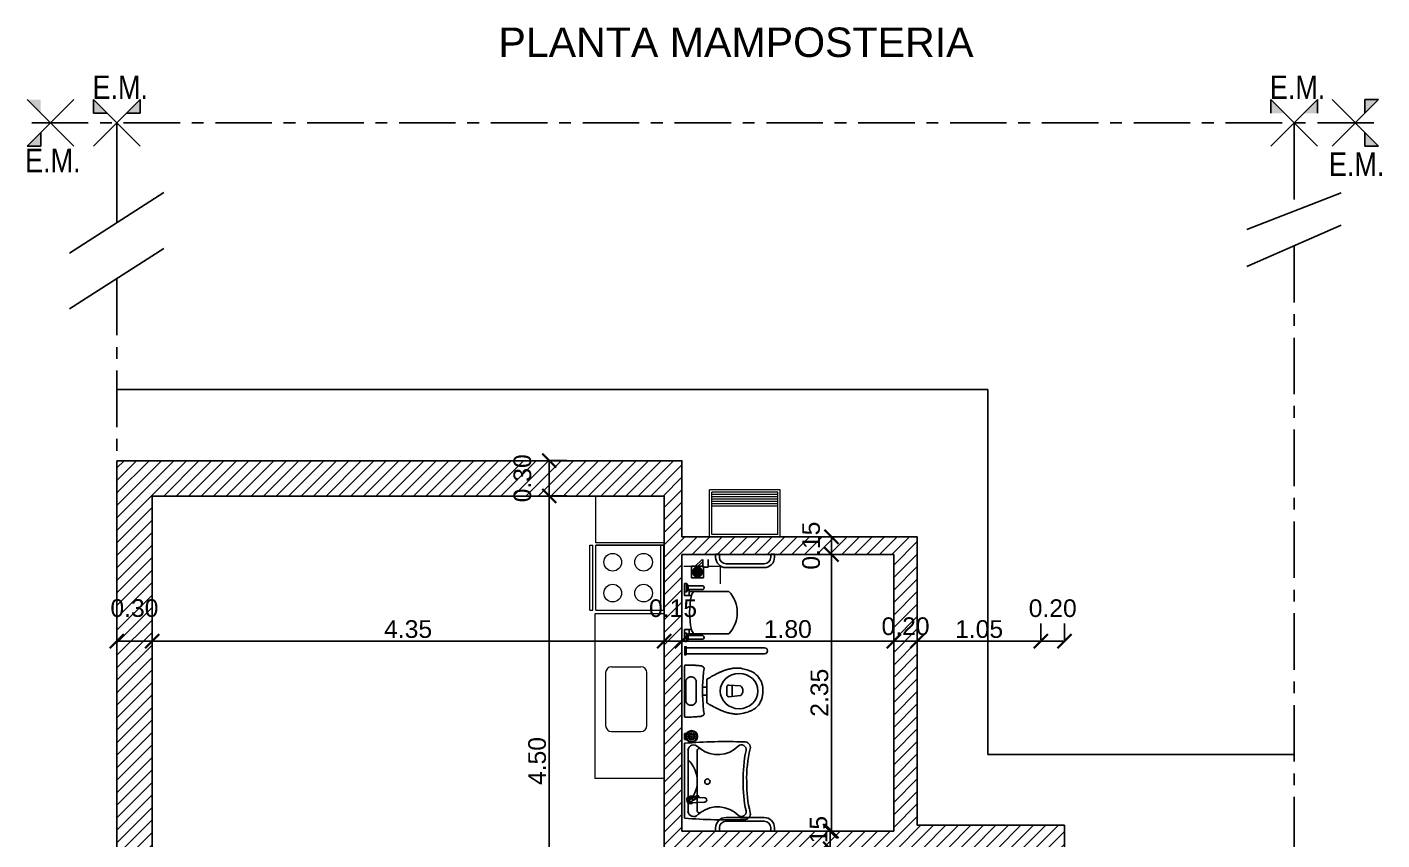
# Model space of a CAD drawing. Header units: millimetres. Extents: x 167 to 343, y -139 to 78.
# Drawn here: x 286.14 to 297.65, y -48.24 to -41.34 of the extents above; entities that cross this region are included whole.
import ezdxf

# ---------------------------------------------------------------- set-up
doc = ezdxf.new("R2010")
doc.units = ezdxf.units.MM
doc.header["$LTSCALE"] = 0.1
doc.header["$MEASUREMENT"] = 0
doc.header["$PDMODE"] = 3
doc.header["$PDSIZE"] = 0.1
doc.linetypes.add('ACAD_ISO04W100', pattern=[30, 24, -3, 0, -3])
doc.layers.get('DEFPOINTS').update_dxf_attribs({"color": 1})
for name, color, linetype in [('11.Ejes', 6, 'ACAD_ISO04W100'), ('9.Mobiliario', 252, 'Continuous'), ('CONT_PLATEA', 4, 'Continuous'), ('Cotas', 1, 'Continuous'), ('ELMER', 2, 'Continuous'), ('MURO', 4, 'Continuous'), ('TEXTO', 2, 'Continuous')]:
    doc.layers.add(name, color=color, linetype=linetype)
for name, color, linetype, lineweight in [('17.Sombras', 8, 'Continuous', 5), ('ARTEFACTO', 3, 'Continuous', 15), ('MURO BAJO', 4, 'Continuous', 13)]:
    doc.layers.add(name, color=color, linetype=linetype, lineweight=lineweight)
doc.styles.add('Arial20', font='arial.ttf', dxfattribs={"height": 0.2})
doc.styles.get("Standard").update_dxf_attribs({"font": 'arial.ttf'})
doc.dimstyles.new('COTA-1-100', dxfattribs={"dimtxt": 0.2, "dimasz": 0.12, "dimexe": 0.012, "dimexo": 0.15, "dimgap": 0.025, "dimtad": 1, "dimzin": 0, "dimdsep": 46, "dimtxsty": 'Arial20', "dimblk1": 'ARCHTICK', "dimblk2": 'ARCHTICK', "dimsah": 1, "dimcen": 0.09, "dimclrd": 256, "dimclre": 256, "dimclrt": 256, "dimazin": 0, "dimtfac": 1, "dimtofl": 0, "dimtmove": 2, "dimatfit": 3, "dimldrblk": 'ARCHTICK', "dimfxl": 1, "dimtolj": 1, "dimtzin": 0, "dimarcsym": 0})

# ---------------------------------------------------------------- blocks, each defined once
blk = doc.blocks.new('_ARCHTICK')
at = {"color": 0, "linetype": 'ByBlock', "const_width": 0.15}
blk.add_lwpolyline([(-0.5, -0.5), (0.5, 0.5)], dxfattribs=at)
blk = doc.blocks.new('*D170')
at = {"layer": 'Cotas', "lineweight": -2, "transparency": 16777216}
for p, q in [((286.904, -46.403), (286.904, -46.541)), ((287.205, -46.403), (287.205, -46.541)), ((286.904, -46.553), (287.205, -46.553))]:
    blk.add_line(p, q, dxfattribs=at)
at = {"layer": 'DEFPOINTS', "color": 0, "transparency": 16777216}
for p in [(286.904, -46.553), (287.205, -46.553), (287.205, -46.553)]:
    blk.add_point(p, dxfattribs=at)
at = {"layer": 'Cotas', "lineweight": -2, "transparency": 16777216, "xscale": 0.12, "yscale": 0.12, "zscale": 0.12, "rotation": 180}
blk.add_blockref('_ARCHTICK', (286.904, -46.553), dxfattribs=at)
at = {"layer": 'Cotas', "lineweight": -2, "transparency": 16777216, "xscale": 0.12, "yscale": 0.12, "zscale": 0.12}
blk.add_blockref('_ARCHTICK', (287.205, -46.553), dxfattribs=at)
at = {"layer": 'Cotas', "color": 2, "transparency": 16777216, "insert": (287.054, -46.273), "char_height": 0.15, "attachment_point": 5}
blk.add_mtext('\\A1;0.30', dxfattribs=at)
blk = doc.blocks.new('*D171')
at = {"layer": 'Cotas', "lineweight": -2, "transparency": 16777216}
for p, q in [((287.205, -46.403), (287.205, -46.541)), ((291.554, -46.403), (291.554, -46.541)), ((287.205, -46.553), (291.554, -46.553))]:
    blk.add_line(p, q, dxfattribs=at)
at = {"layer": 'DEFPOINTS', "color": 0, "transparency": 16777216}
for p in [(287.205, -46.553), (291.554, -46.553), (291.554, -46.553)]:
    blk.add_point(p, dxfattribs=at)
at = {"layer": 'Cotas', "lineweight": -2, "transparency": 16777216, "xscale": 0.12, "yscale": 0.12, "zscale": 0.12, "rotation": 180}
blk.add_blockref('_ARCHTICK', (287.205, -46.553), dxfattribs=at)
at = {"layer": 'Cotas', "lineweight": -2, "transparency": 16777216, "xscale": 0.12, "yscale": 0.12, "zscale": 0.12}
blk.add_blockref('_ARCHTICK', (291.554, -46.553), dxfattribs=at)
at = {"layer": 'Cotas', "color": 2, "transparency": 16777216, "insert": (289.379, -46.451), "char_height": 0.15, "attachment_point": 5}
blk.add_mtext('\\A1;4.35', dxfattribs=at)
blk = doc.blocks.new('*D172')
at = {"layer": 'Cotas', "lineweight": -2, "transparency": 16777216}
for p, q in [((291.554, -46.403), (291.554, -46.541)), ((291.704, -46.403), (291.704, -46.541)), ((291.554, -46.553), (291.704, -46.553))]:
    blk.add_line(p, q, dxfattribs=at)
at = {"layer": 'DEFPOINTS', "color": 0, "transparency": 16777216}
for p in [(291.554, -46.553), (291.704, -46.553), (291.704, -46.553)]:
    blk.add_point(p, dxfattribs=at)
at = {"layer": 'Cotas', "lineweight": -2, "transparency": 16777216, "xscale": 0.12, "yscale": 0.12, "zscale": 0.12, "rotation": 180}
blk.add_blockref('_ARCHTICK', (291.554, -46.553), dxfattribs=at)
at = {"layer": 'Cotas', "lineweight": -2, "transparency": 16777216, "xscale": 0.12, "yscale": 0.12, "zscale": 0.12}
blk.add_blockref('_ARCHTICK', (291.704, -46.553), dxfattribs=at)
at = {"layer": 'Cotas', "color": 2, "transparency": 16777216, "insert": (291.629, -46.274), "char_height": 0.15, "attachment_point": 5}
blk.add_mtext('\\A1;0.15', dxfattribs=at)
blk = doc.blocks.new('*D173')
at = {"layer": 'Cotas', "lineweight": -2, "transparency": 16777216}
for p, q in [((291.704, -46.553), (293.504, -46.553)), ((291.704, -46.703), (291.704, -46.565)), ((293.504, -46.703), (293.504, -46.565))]:
    blk.add_line(p, q, dxfattribs=at)
at = {"layer": 'DEFPOINTS', "color": 0, "transparency": 16777216}
for p in [(291.704, -46.553), (293.504, -46.553), (293.504, -46.553)]:
    blk.add_point(p, dxfattribs=at)
at = {"layer": 'Cotas', "lineweight": -2, "transparency": 16777216, "xscale": 0.12, "yscale": 0.12, "zscale": 0.12, "rotation": 180}
blk.add_blockref('_ARCHTICK', (291.704, -46.553), dxfattribs=at)
at = {"layer": 'Cotas', "lineweight": -2, "transparency": 16777216, "xscale": 0.12, "yscale": 0.12, "zscale": 0.12}
blk.add_blockref('_ARCHTICK', (293.504, -46.553), dxfattribs=at)
at = {"layer": 'Cotas', "color": 2, "transparency": 16777216, "insert": (292.604, -46.451), "char_height": 0.15, "attachment_point": 5}
blk.add_mtext('\\A1;1.80', dxfattribs=at)
blk = doc.blocks.new('*D174')
at = {"layer": 'Cotas', "lineweight": -2, "transparency": 16777216}
for p, q in [((293.504, -46.403), (293.504, -46.541)), ((293.704, -46.403), (293.704, -46.541)), ((293.504, -46.553), (293.704, -46.553))]:
    blk.add_line(p, q, dxfattribs=at)
at = {"layer": 'DEFPOINTS', "color": 0, "transparency": 16777216}
for p in [(293.504, -46.553), (293.704, -46.553), (293.704, -46.553)]:
    blk.add_point(p, dxfattribs=at)
at = {"layer": 'Cotas', "lineweight": -2, "transparency": 16777216, "xscale": 0.12, "yscale": 0.12, "zscale": 0.12, "rotation": 180}
blk.add_blockref('_ARCHTICK', (293.504, -46.553), dxfattribs=at)
at = {"layer": 'Cotas', "lineweight": -2, "transparency": 16777216, "xscale": 0.12, "yscale": 0.12, "zscale": 0.12}
blk.add_blockref('_ARCHTICK', (293.704, -46.553), dxfattribs=at)
at = {"layer": 'Cotas', "color": 2, "transparency": 16777216, "insert": (293.604, -46.427), "char_height": 0.15, "attachment_point": 5}
blk.add_mtext('\\A1;0.20', dxfattribs=at)
blk = doc.blocks.new('*D175')
at = {"layer": 'Cotas', "lineweight": -2, "transparency": 16777216}
for p, q in [((290.577, -45.02), (290.577, -45.32)), ((290.727, -45.02), (290.589, -45.02)), ((290.727, -45.32), (290.589, -45.32))]:
    blk.add_line(p, q, dxfattribs=at)
at = {"layer": 'DEFPOINTS', "color": 0, "transparency": 16777216}
for p in [(290.577, -45.02), (290.577, -45.32), (290.577, -45.32)]:
    blk.add_point(p, dxfattribs=at)
at = {"layer": 'Cotas', "lineweight": -2, "transparency": 16777216, "xscale": 0.12, "yscale": 0.12, "zscale": 0.12}
for p, rotation in [((290.577, -45.02), 90), ((290.577, -45.32), 270)]:
    blk.add_blockref('_ARCHTICK', p, dxfattribs=dict(at, rotation=rotation))
at = {"layer": 'Cotas', "color": 2, "transparency": 16777216, "insert": (290.35, -45.17), "char_height": 0.15, "attachment_point": 5, "rotation": 90}
blk.add_mtext('\\A1;0.30', dxfattribs=at)
blk = doc.blocks.new('*D176')
at = {"layer": 'Cotas', "lineweight": -2, "transparency": 16777216}
for p, q in [((290.577, -45.32), (290.577, -49.821)), ((290.727, -45.32), (290.589, -45.32)), ((290.727, -49.821), (290.589, -49.821))]:
    blk.add_line(p, q, dxfattribs=at)
at = {"layer": 'DEFPOINTS', "color": 0, "transparency": 16777216}
for p in [(290.577, -45.32), (290.577, -49.821), (290.577, -49.821)]:
    blk.add_point(p, dxfattribs=at)
at = {"layer": 'Cotas', "lineweight": -2, "transparency": 16777216, "xscale": 0.12, "yscale": 0.12, "zscale": 0.12}
for p, rotation in [((290.577, -45.32), 90), ((290.577, -49.821), 270)]:
    blk.add_blockref('_ARCHTICK', p, dxfattribs=dict(at, rotation=rotation))
at = {"layer": 'Cotas', "color": 2, "transparency": 16777216, "insert": (290.475, -47.571), "char_height": 0.15, "attachment_point": 5, "rotation": 90}
blk.add_mtext('\\A1;4.50', dxfattribs=at)
blk = doc.blocks.new('*D187')
at = {"layer": 'Cotas', "lineweight": -2, "transparency": 16777216}
for p, q in [((292.975, -45.667), (292.975, -45.817)), ((293.125, -45.667), (292.987, -45.667)), ((293.125, -45.817), (292.987, -45.817))]:
    blk.add_line(p, q, dxfattribs=at)
at = {"layer": 'DEFPOINTS', "color": 0, "transparency": 16777216}
for p in [(292.975, -45.667), (292.975, -45.817), (292.975, -45.817)]:
    blk.add_point(p, dxfattribs=at)
at = {"layer": 'Cotas', "lineweight": -2, "transparency": 16777216, "xscale": 0.12, "yscale": 0.12, "zscale": 0.12}
for p, rotation in [((292.975, -45.667), 90), ((292.975, -45.817), 270)]:
    blk.add_blockref('_ARCHTICK', p, dxfattribs=dict(at, rotation=rotation))
at = {"layer": 'Cotas', "color": 2, "transparency": 16777216, "insert": (292.802, -45.742), "char_height": 0.15, "attachment_point": 5, "rotation": 90}
blk.add_mtext('\\A1;0.15', dxfattribs=at)
blk = doc.blocks.new('*D188')
at = {"layer": 'Cotas', "lineweight": -2, "transparency": 16777216}
for p, q in [((292.975, -45.817), (292.975, -48.166)), ((293.125, -45.817), (292.987, -45.817)), ((293.125, -48.166), (292.987, -48.166))]:
    blk.add_line(p, q, dxfattribs=at)
at = {"layer": 'DEFPOINTS', "color": 0, "transparency": 16777216}
for p in [(292.975, -45.817), (292.975, -48.166), (292.975, -48.166)]:
    blk.add_point(p, dxfattribs=at)
at = {"layer": 'Cotas', "lineweight": -2, "transparency": 16777216, "xscale": 0.12, "yscale": 0.12, "zscale": 0.12}
for p, rotation in [((292.975, -45.817), 90), ((292.975, -48.166), 270)]:
    blk.add_blockref('_ARCHTICK', p, dxfattribs=dict(at, rotation=rotation))
at = {"layer": 'Cotas', "color": 2, "transparency": 16777216, "insert": (292.873, -46.991), "char_height": 0.15, "attachment_point": 5, "rotation": 90}
blk.add_mtext('\\A1;2.35', dxfattribs=at)
blk = doc.blocks.new('*D189')
at = {"layer": 'Cotas', "lineweight": -2, "transparency": 16777216}
for p, q in [((292.963, -48.166), (292.963, -48.316)), ((293.113, -48.166), (292.975, -48.166)), ((293.113, -48.316), (292.975, -48.316))]:
    blk.add_line(p, q, dxfattribs=at)
at = {"layer": 'DEFPOINTS', "color": 0, "transparency": 16777216}
for p in [(292.963, -48.166), (292.963, -48.316), (292.963, -48.316)]:
    blk.add_point(p, dxfattribs=at)
at = {"layer": 'Cotas', "lineweight": -2, "transparency": 16777216, "xscale": 0.12, "yscale": 0.12, "zscale": 0.12}
for p, rotation in [((292.963, -48.166), 90), ((292.963, -48.316), 270)]:
    blk.add_blockref('_ARCHTICK', p, dxfattribs=dict(at, rotation=rotation))
at = {"layer": 'Cotas', "color": 2, "transparency": 16777216, "insert": (292.865, -48.241), "char_height": 0.15, "attachment_point": 5, "rotation": 90}
blk.add_mtext('\\A1;0.15', dxfattribs=at)
blk = doc.blocks.new('*D193')
at = {"layer": 'Cotas', "lineweight": -2, "transparency": 16777216}
for p, q in [((293.704, -46.403), (293.704, -46.541)), ((294.754, -46.403), (294.754, -46.541)), ((293.704, -46.553), (294.754, -46.553))]:
    blk.add_line(p, q, dxfattribs=at)
at = {"layer": 'DEFPOINTS', "color": 0, "transparency": 16777216}
for p in [(293.704, -46.553), (294.754, -46.553), (294.754, -46.553)]:
    blk.add_point(p, dxfattribs=at)
at = {"layer": 'Cotas', "lineweight": -2, "transparency": 16777216, "xscale": 0.12, "yscale": 0.12, "zscale": 0.12, "rotation": 180}
blk.add_blockref('_ARCHTICK', (293.704, -46.553), dxfattribs=at)
at = {"layer": 'Cotas', "lineweight": -2, "transparency": 16777216, "xscale": 0.12, "yscale": 0.12, "zscale": 0.12}
blk.add_blockref('_ARCHTICK', (294.754, -46.553), dxfattribs=at)
at = {"layer": 'Cotas', "color": 2, "transparency": 16777216, "insert": (294.229, -46.451), "char_height": 0.15, "attachment_point": 5}
blk.add_mtext('\\A1;1.05', dxfattribs=at)
blk = doc.blocks.new('*D194')
at = {"layer": 'Cotas', "lineweight": -2, "transparency": 16777216}
for p, q in [((294.754, -46.403), (294.754, -46.541)), ((294.954, -46.403), (294.954, -46.541)), ((294.754, -46.553), (294.954, -46.553))]:
    blk.add_line(p, q, dxfattribs=at)
at = {"layer": 'DEFPOINTS', "color": 0, "transparency": 16777216}
for p in [(294.754, -46.553), (294.954, -46.553), (294.954, -46.553)]:
    blk.add_point(p, dxfattribs=at)
at = {"layer": 'Cotas', "lineweight": -2, "transparency": 16777216, "xscale": 0.12, "yscale": 0.12, "zscale": 0.12, "rotation": 180}
blk.add_blockref('_ARCHTICK', (294.754, -46.553), dxfattribs=at)
at = {"layer": 'Cotas', "lineweight": -2, "transparency": 16777216, "xscale": 0.12, "yscale": 0.12, "zscale": 0.12}
blk.add_blockref('_ARCHTICK', (294.954, -46.553), dxfattribs=at)
at = {"layer": 'Cotas', "color": 2, "transparency": 16777216, "insert": (294.854, -46.274), "char_height": 0.15, "attachment_point": 5}
blk.add_mtext('\\A1;0.20', dxfattribs=at)
blk = doc.blocks.new('inodisca')
for p, q in [((3114.639, 1702.477), (3114.639, 1702.572)), ((3114.89, 1702.56), (3114.856, 1702.56))]:
    blk.add_line(p, q)
blk.add_lwpolyline([(3114.666, 1702.475), (3114.569, 1702.482, -0.519802), (3114.569, 1702.565), (3114.666, 1702.574, -0.440684), (3114.685, 1702.557), (3114.685, 1702.492, -0.435165)], format="xyb", close=True)
for points in [[(3114.805, 1702.655, 0), (3114.81, 1702.652, 0), (3114.816, 1702.649, 0), (3114.821, 1702.646, 0), (3114.827, 1702.642, 0), (3114.833, 1702.639, 0), (3114.839, 1702.636, 0), (3114.844, 1702.632, 0), (3114.847, 1702.631, 0), (3114.849, 1702.63, 0), (3114.849, 1702.629, 0), (3114.849, 1702.629, 0), (3114.849, 1702.629, 0), (3114.85, 1702.629, 0), (3114.85, 1702.629, 0), (3114.85, 1702.629, 0), (3114.85, 1702.629, 0), (3114.85, 1702.629, 0), (3114.85, 1702.629, 0), (3114.85, 1702.628, 0), (3114.851, 1702.628, 0), (3114.851, 1702.628, 0), (3114.852, 1702.627, 0), (3114.852, 1702.626, 0), (3114.853, 1702.626, 0), (3114.853, 1702.625, 0), (3114.854, 1702.624, 0), (3114.854, 1702.623, 0), (3114.854, 1702.623, 0), (3114.854, 1702.622, 0), (3114.854, 1702.621, 0), (3114.854, 1702.62, 0), (3114.854, 1702.618, 0), (3114.854, 1702.616, 0), (3114.854, 1702.605, 0), (3114.854, 1702.593, 0), (3114.854, 1702.569, 0), (3114.854, 1702.546, 0), (3114.854, 1702.526, 0), (3114.854, 1702.523, 0), (3114.854, 1702.499, 0), (3114.854, 1702.476, 0), (3114.854, 1702.458, 0), (3114.854, 1702.453, 0), (3114.854, 1702.433, 0), (3114.854, 1702.432, 0), (3114.854, 1702.431, 0), (3114.854, 1702.431, 0), (3114.854, 1702.43, 0), (3114.854, 1702.429, 0), (3114.854, 1702.429, 0), (3114.853, 1702.428, 0), (3114.853, 1702.427, 0), (3114.853, 1702.427, 0), (3114.852, 1702.426, 0), (3114.852, 1702.425, 0), (3114.851, 1702.425, 0), (3114.851, 1702.424, 0), (3114.85, 1702.424, 0), (3114.85, 1702.424, 0), (3114.85, 1702.424, 0), (3114.85, 1702.424, 0), (3114.85, 1702.424, 0), (3114.85, 1702.424, 0), (3114.85, 1702.424, 0), (3114.85, 1702.424, 0), (3114.85, 1702.424, 0), (3114.85, 1702.424, 0), (3114.849, 1702.424, 0), (3114.849, 1702.423, 0), (3114.844, 1702.42, 0), (3114.838, 1702.416, 0), (3114.832, 1702.413, 0), (3114.826, 1702.41, 0), (3114.82, 1702.406, 0), (3114.817, 1702.404, 0), (3114.811, 1702.401, 0), (3114.805, 1702.398, 0), (3114.804, 1702.397, 0), (3114.8, 1702.395, 0), (3114.796, 1702.393, 0), (3114.792, 1702.391, 0), (3114.788, 1702.389, 0), (3114.785, 1702.387, 0), (3114.781, 1702.385, 0), (3114.777, 1702.383, 0), (3114.773, 1702.381, 0), (3114.769, 1702.379, 0), (3114.765, 1702.377, 0), (3114.761, 1702.375, 0), (3114.757, 1702.373, 0), (3114.753, 1702.371, 0), (3114.749, 1702.369, 0), (3114.744, 1702.367, 0), (3114.74, 1702.365, 0), (3114.736, 1702.364, 0), (3114.732, 1702.362, 0), (3114.728, 1702.36, 0), (3114.724, 1702.358, 0), (3114.72, 1702.357, 0), (3114.716, 1702.355, 0), (3114.712, 1702.354, 0), (3114.708, 1702.352, 0), (3114.704, 1702.35, 0), (3114.699, 1702.349, 0), (3114.695, 1702.348, 0), (3114.691, 1702.346, 0), (3114.687, 1702.345, 0), (3114.683, 1702.344, 0), (3114.679, 1702.342, 0), (3114.674, 1702.341, 0), (3114.67, 1702.34, 0), (3114.666, 1702.339, 0), (3114.662, 1702.338, 0), (3114.657, 1702.337, 0), (3114.653, 1702.336, 0), (3114.649, 1702.336, 0), (3114.645, 1702.335, 0), (3114.64, 1702.334, 0), (3114.636, 1702.334, 0), (3114.632, 1702.333, 0), (3114.627, 1702.333, 0), (3114.623, 1702.332, 0), (3114.619, 1702.332, 0), (3114.614, 1702.332, 0), (3114.61, 1702.331, 0), (3114.606, 1702.331, 0), (3114.594, 1702.331, 0), (3114.594, 1702.331, 0), (3114.591, 1702.331, 0), (3114.577, 1702.332, 0), (3114.564, 1702.333, 0), (3114.552, 1702.336, 0), (3114.538, 1702.339, 0), (3114.525, 1702.342, 0), (3114.511, 1702.346, 0), (3114.496, 1702.352, 0), (3114.496, 1702.352, 0), (3114.491, 1702.354, 0), (3114.48, 1702.358, 0), (3114.469, 1702.364, 0), (3114.468, 1702.364, 0), (3114.459, 1702.369, 0), (3114.446, 1702.378, 0), (3114.435, 1702.387, 0), (3114.424, 1702.398, 0), (3114.415, 1702.409, 0), (3114.406, 1702.422, 0), (3114.398, 1702.435, 0), (3114.391, 1702.449, 0), (3114.386, 1702.463, 0), (3114.382, 1702.478, 0), (3114.379, 1702.494, 0), (3114.378, 1702.501, 0), (3114.378, 1702.505, 0), (3114.378, 1702.509, 0), (3114.377, 1702.513, 0), (3114.377, 1702.516, 0), (3114.377, 1702.52, 0), (3114.377, 1702.524, 0), (3114.377, 1702.528, 0), (3114.377, 1702.532, 0), (3114.378, 1702.535, 0), (3114.378, 1702.539, 0), (3114.378, 1702.543, 0), (3114.379, 1702.547, 0), (3114.379, 1702.55, 0), (3114.38, 1702.554, 0), (3114.38, 1702.558, 0), (3114.381, 1702.562, 0), (3114.381, 1702.565, 0), (3114.382, 1702.569, 0), (3114.383, 1702.573, 0), (3114.384, 1702.577, 0), (3114.384, 1702.58, 0), (3114.385, 1702.584, 0), (3114.386, 1702.588, 0), (3114.387, 1702.591, 0), (3114.388, 1702.595, 0), (3114.394, 1702.61, 0), (3114.4, 1702.623, 0), (3114.408, 1702.635, 0), (3114.416, 1702.646, 0), (3114.425, 1702.655, 0), (3114.433, 1702.664, 0), (3114.442, 1702.671, 0), (3114.45, 1702.677, 0), (3114.455, 1702.681, 0), (3114.46, 1702.684, 0), (3114.465, 1702.687, 0), (3114.469, 1702.689, 0), (3114.471, 1702.69, 0), (3114.474, 1702.692, 0), (3114.479, 1702.694, 0), (3114.484, 1702.696, 0), (3114.49, 1702.698, 0), (3114.496, 1702.701, 0), (3114.497, 1702.701, 0), (3114.499, 1702.702, 0), (3114.502, 1702.703, 0), (3114.504, 1702.703, 0), (3114.506, 1702.704, 0), (3114.522, 1702.709, 0), (3114.539, 1702.714, 0), (3114.557, 1702.717, 0), (3114.574, 1702.72, 0), (3114.591, 1702.721, 0), (3114.594, 1702.721, 0), (3114.595, 1702.721, 0), (3114.597, 1702.721, 0), (3114.599, 1702.721, 0), (3114.604, 1702.721, 0), (3114.608, 1702.721, 0), (3114.613, 1702.721, 0), (3114.617, 1702.721, 0), (3114.621, 1702.72, 0), (3114.626, 1702.72, 0), (3114.63, 1702.719, 0), (3114.634, 1702.719, 0), (3114.639, 1702.718, 0), (3114.643, 1702.718, 0), (3114.648, 1702.717, 0), (3114.652, 1702.716, 0), (3114.656, 1702.715, 0), (3114.66, 1702.714, 0), (3114.665, 1702.713, 0), (3114.669, 1702.712, 0), (3114.673, 1702.711, 0), (3114.678, 1702.71, 0), (3114.682, 1702.709, 0), (3114.686, 1702.707, 0), (3114.69, 1702.706, 0), (3114.695, 1702.705, 0), (3114.699, 1702.703, 0), (3114.703, 1702.702, 0), (3114.707, 1702.7, 0), (3114.712, 1702.699, 0), (3114.716, 1702.697, 0), (3114.72, 1702.695, 0), (3114.724, 1702.694, 0), (3114.728, 1702.692, 0), (3114.732, 1702.69, 0), (3114.737, 1702.689, 0), (3114.741, 1702.687, 0), (3114.745, 1702.685, 0), (3114.749, 1702.683, 0), (3114.753, 1702.681, 0), (3114.757, 1702.679, 0), (3114.761, 1702.677, 0), (3114.765, 1702.675, 0), (3114.769, 1702.673, 0), (3114.773, 1702.671, 0), (3114.777, 1702.669, 0), (3114.781, 1702.667, 0), (3114.785, 1702.665, 0), (3114.789, 1702.663, 0), (3114.793, 1702.661, 0), (3114.797, 1702.659, 0), (3114.801, 1702.657, 0), (3114.805, 1702.655, 0)], [(3114.923, 1702.743, 0), (3114.931, 1702.743, 0), (3114.938, 1702.744, 0), (3114.946, 1702.745, 0), (3114.953, 1702.745, 0), (3114.961, 1702.746, 0), (3114.971, 1702.746, 0), (3114.983, 1702.747, 0), (3114.997, 1702.747, 0), (3115.013, 1702.748, 0), (3115.031, 1702.748, 0), (3115.035, 1702.748, 0), (3115.036, 1702.748, 0), (3115.038, 1702.748, 0), (3115.039, 1702.747, 0), (3115.04, 1702.747, 0), (3115.04, 1702.746, 0), (3115.04, 1702.746, 0), (3115.041, 1702.746, 0), (3115.041, 1702.746, 0), (3115.041, 1702.745, 0), (3115.042, 1702.744, 0), (3115.042, 1702.743, 0), (3115.042, 1702.743, 0), (3115.043, 1702.742, 0), (3115.043, 1702.74, 0), (3115.043, 1702.739, 0), (3115.043, 1702.738, 0), (3115.043, 1702.737, 0), (3115.043, 1702.735, 0), (3115.043, 1702.731, 0), (3115.043, 1702.726, 0), (3115.043, 1702.692, 0), (3115.043, 1702.691, 0), (3115.043, 1702.691, 0), (3115.043, 1702.69, 0), (3115.043, 1702.665, 0), (3115.043, 1702.526, 0), (3115.043, 1702.514, 0), (3115.043, 1702.502, 0), (3115.043, 1702.489, 0), (3115.043, 1702.362, 0), (3115.043, 1702.362, 0), (3115.043, 1702.361, 0), (3115.043, 1702.361, 0), (3115.043, 1702.326, 0), (3115.043, 1702.32, 0), (3115.043, 1702.318, 0), (3115.043, 1702.316, 0), (3115.043, 1702.314, 0), (3115.042, 1702.312, 0), (3115.042, 1702.311, 0), (3115.042, 1702.31, 0), (3115.042, 1702.309, 0), (3115.042, 1702.308, 0), (3115.041, 1702.308, 0), (3115.041, 1702.307, 0), (3115.041, 1702.307, 0), (3115.041, 1702.307, 0), (3115.04, 1702.306, 0), (3115.039, 1702.306, 0), (3115.038, 1702.305, 0), (3115.037, 1702.305, 0), (3115.036, 1702.305, 0), (3115.035, 1702.305, 0), (3115.029, 1702.305, 0), (3115.012, 1702.305, 0), (3114.996, 1702.305, 0), (3114.983, 1702.306, 0), (3114.971, 1702.306, 0), (3114.961, 1702.307, 0), (3114.954, 1702.307, 0), (3114.948, 1702.308, 0), (3114.94, 1702.308, 0), (3114.932, 1702.309, 0), (3114.923, 1702.31, 0), (3114.914, 1702.311, 0), (3114.906, 1702.312, 0), (3114.9, 1702.313, 0), (3114.893, 1702.315, 0), (3114.888, 1702.319, 0), (3114.883, 1702.323, 0), (3114.881, 1702.324, 0), (3114.88, 1702.326, 0), (3114.879, 1702.328, 0), (3114.878, 1702.329, 0), (3114.878, 1702.331, 0), (3114.878, 1702.333, 0), (3114.878, 1702.334, 0), (3114.878, 1702.335, 0), (3114.878, 1702.336, 0), (3114.878, 1702.336, 0), (3114.878, 1702.336, 0), (3114.878, 1702.337, 0), (3114.878, 1702.338, 0), (3114.878, 1702.338, 0), (3114.88, 1702.35, 0), (3114.882, 1702.366, 0), (3114.883, 1702.381, 0), (3114.885, 1702.395, 0), (3114.886, 1702.407, 0), (3114.886, 1702.419, 0), (3114.888, 1702.438, 0), (3114.889, 1702.458, 0), (3114.89, 1702.473, 0), (3114.89, 1702.483, 0), (3114.89, 1702.491, 0), (3114.891, 1702.501, 0), (3114.891, 1702.513, 0), (3114.891, 1702.524, 0), (3114.891, 1702.534, 0), (3114.891, 1702.55, 0), (3114.89, 1702.564, 0), (3114.89, 1702.577, 0), (3114.889, 1702.582, 0), (3114.889, 1702.594, 0), (3114.888, 1702.609, 0), (3114.886, 1702.632, 0), (3114.885, 1702.652, 0), (3114.884, 1702.663, 0), (3114.883, 1702.676, 0), (3114.881, 1702.69, 0), (3114.88, 1702.704, 0), (3114.878, 1702.716, 0), (3114.878, 1702.719, 0), (3114.878, 1702.721, 0), (3114.878, 1702.723, 0), (3114.879, 1702.725, 0), (3114.88, 1702.727, 0), (3114.881, 1702.728, 0), (3114.883, 1702.73, 0), (3114.888, 1702.734, 0), (3114.893, 1702.737, 0), (3114.9, 1702.74, 0), (3114.906, 1702.741, 0), (3114.914, 1702.742, 0), (3114.923, 1702.743, 0), (3114.923, 1702.743, 0)], [(3114.944, 1702.583, 0), (3114.944, 1702.578, 0), (3114.944, 1702.572, 0), (3114.945, 1702.566, 0), (3114.945, 1702.56, 0), (3114.945, 1702.555, 0), (3114.945, 1702.549, 0), (3114.945, 1702.543, 0), (3114.945, 1702.537, 0), (3114.945, 1702.532, 0), (3114.945, 1702.526, 0), (3114.945, 1702.52, 0), (3114.945, 1702.514, 0), (3114.945, 1702.508, 0), (3114.945, 1702.503, 0), (3114.945, 1702.497, 0), (3114.945, 1702.491, 0), (3114.945, 1702.485, 0), (3114.944, 1702.48, 0), (3114.944, 1702.474, 0), (3114.944, 1702.468, 0), (3114.944, 1702.462, 0), (3114.944, 1702.457, 0), (3114.944, 1702.451, 0), (3114.944, 1702.445, 0), (3114.945, 1702.444, 0), (3114.945, 1702.443, 0), (3114.945, 1702.442, 0), (3114.945, 1702.441, 0), (3114.945, 1702.44, 0), (3114.945, 1702.438, 0), (3114.946, 1702.437, 0), (3114.946, 1702.435, 0), (3114.947, 1702.434, 0), (3114.947, 1702.433, 0), (3114.948, 1702.431, 0), (3114.948, 1702.43, 0), (3114.949, 1702.429, 0), (3114.95, 1702.427, 0), (3114.95, 1702.426, 0), (3114.951, 1702.425, 0), (3114.952, 1702.424, 0), (3114.953, 1702.423, 0), (3114.954, 1702.422, 0), (3114.955, 1702.42, 0), (3114.956, 1702.419, 0), (3114.957, 1702.418, 0), (3114.958, 1702.417, 0), (3114.959, 1702.416, 0), (3114.96, 1702.415, 0), (3114.961, 1702.414, 0), (3114.962, 1702.414, 0), (3114.963, 1702.413, 0), (3114.964, 1702.412, 0), (3114.966, 1702.411, 0), (3114.967, 1702.411, 0), (3114.968, 1702.41, 0), (3114.969, 1702.409, 0), (3114.971, 1702.409, 0), (3114.972, 1702.408, 0), (3114.973, 1702.408, 0), (3114.975, 1702.407, 0), (3114.976, 1702.407, 0), (3114.978, 1702.406, 0), (3114.979, 1702.406, 0), (3114.98, 1702.406, 0), (3114.982, 1702.406, 0), (3114.983, 1702.405, 0), (3114.985, 1702.405, 0), (3114.986, 1702.405, 0), (3114.988, 1702.405, 0), (3114.989, 1702.405, 0), (3114.99, 1702.405, 0), (3114.992, 1702.405, 0), (3114.993, 1702.405, 0), (3114.995, 1702.406, 0), (3114.996, 1702.406, 0), (3114.998, 1702.406, 0), (3114.999, 1702.407, 0), (3115, 1702.407, 0), (3115.002, 1702.407, 0), (3115.003, 1702.408, 0), (3115.005, 1702.408, 0), (3115.007, 1702.409, 0), (3115.008, 1702.41, 0), (3115.01, 1702.411, 0), (3115.012, 1702.412, 0), (3115.013, 1702.413, 0), (3115.015, 1702.414, 0), (3115.016, 1702.415, 0), (3115.018, 1702.416, 0), (3115.019, 1702.417, 0), (3115.02, 1702.418, 0), (3115.021, 1702.419, 0), (3115.021, 1702.419, 0), (3115.022, 1702.42, 0), (3115.023, 1702.421, 0), (3115.024, 1702.423, 0), (3115.025, 1702.424, 0), (3115.026, 1702.425, 0), (3115.026, 1702.426, 0), (3115.027, 1702.427, 0), (3115.028, 1702.429, 0), (3115.029, 1702.43, 0), (3115.029, 1702.431, 0), (3115.029, 1702.432, 0), (3115.03, 1702.433, 0), (3115.03, 1702.434, 0), (3115.031, 1702.435, 0), (3115.031, 1702.436, 0), (3115.031, 1702.437, 0), (3115.031, 1702.438, 0), (3115.031, 1702.439, 0), (3115.031, 1702.44, 0), (3115.032, 1702.441, 0), (3115.032, 1702.442, 0), (3115.032, 1702.443, 0), (3115.032, 1702.445, 0), (3115.032, 1702.446, 0), (3115.032, 1702.452, 0), (3115.032, 1702.457, 0), (3115.032, 1702.463, 0), (3115.032, 1702.469, 0), (3115.032, 1702.475, 0), (3115.032, 1702.48, 0), (3115.032, 1702.486, 0), (3115.032, 1702.492, 0), (3115.032, 1702.498, 0), (3115.032, 1702.503, 0), (3115.032, 1702.509, 0), (3115.032, 1702.515, 0), (3115.032, 1702.521, 0), (3115.032, 1702.524, 0), (3115.032, 1702.526, 0), (3115.032, 1702.532, 0), (3115.032, 1702.538, 0), (3115.032, 1702.541, 0), (3115.032, 1702.544, 0), (3115.032, 1702.55, 0), (3115.032, 1702.555, 0), (3115.032, 1702.561, 0), (3115.032, 1702.567, 0), (3115.032, 1702.573, 0), (3115.032, 1702.578, 0), (3115.032, 1702.584, 0), (3115.032, 1702.59, 0), (3115.032, 1702.596, 0), (3115.032, 1702.601, 0), (3115.032, 1702.607, 0), (3115.032, 1702.608, 0), (3115.032, 1702.61, 0), (3115.032, 1702.611, 0), (3115.031, 1702.613, 0), (3115.031, 1702.614, 0), (3115.031, 1702.615, 0), (3115.031, 1702.616, 0), (3115.031, 1702.617, 0), (3115.031, 1702.617, 0), (3115.03, 1702.618, 0), (3115.03, 1702.62, 0), (3115.029, 1702.621, 0), (3115.029, 1702.622, 0), (3115.028, 1702.624, 0), (3115.028, 1702.625, 0), (3115.027, 1702.626, 0), (3115.026, 1702.627, 0), (3115.026, 1702.628, 0), (3115.025, 1702.629, 0), (3115.024, 1702.63, 0), (3115.024, 1702.63, 0), (3115.023, 1702.631, 0), (3115.022, 1702.632, 0), (3115.021, 1702.633, 0), (3115.02, 1702.634, 0), (3115.019, 1702.635, 0), (3115.018, 1702.636, 0), (3115.017, 1702.637, 0), (3115.016, 1702.638, 0), (3115.015, 1702.639, 0), (3115.014, 1702.639, 0), (3115.012, 1702.64, 0), (3115.011, 1702.641, 0), (3115.009, 1702.642, 0), (3115.007, 1702.643, 0), (3115.006, 1702.644, 0), (3115.004, 1702.644, 0), (3115.002, 1702.645, 0), (3115, 1702.646, 0), (3114.998, 1702.646, 0), (3114.997, 1702.647, 0), (3114.995, 1702.647, 0), (3114.994, 1702.647, 0), (3114.992, 1702.647, 0), (3114.991, 1702.647, 0), (3114.99, 1702.647, 0), (3114.989, 1702.647, 0), (3114.988, 1702.648, 0), (3114.987, 1702.648, 0), (3114.986, 1702.647, 0), (3114.985, 1702.647, 0), (3114.979, 1702.647, 0), (3114.978, 1702.646, 0), (3114.977, 1702.646, 0), (3114.976, 1702.646, 0), (3114.975, 1702.645, 0), (3114.974, 1702.645, 0), (3114.973, 1702.645, 0), (3114.972, 1702.644, 0), (3114.971, 1702.644, 0), (3114.97, 1702.643, 0), (3114.969, 1702.643, 0), (3114.967, 1702.642, 0), (3114.966, 1702.641, 0), (3114.965, 1702.641, 0), (3114.964, 1702.64, 0), (3114.962, 1702.639, 0), (3114.961, 1702.638, 0), (3114.96, 1702.637, 0), (3114.959, 1702.636, 0), (3114.958, 1702.636, 0), (3114.957, 1702.634, 0), (3114.956, 1702.633, 0), (3114.955, 1702.632, 0), (3114.954, 1702.631, 0), (3114.953, 1702.63, 0), (3114.952, 1702.629, 0), (3114.951, 1702.628, 0), (3114.951, 1702.627, 0), (3114.95, 1702.625, 0), (3114.949, 1702.624, 0), (3114.949, 1702.623, 0), (3114.948, 1702.622, 0), (3114.947, 1702.62, 0), (3114.947, 1702.619, 0), (3114.946, 1702.618, 0), (3114.946, 1702.617, 0), (3114.946, 1702.616, 0), (3114.946, 1702.615, 0), (3114.945, 1702.614, 0), (3114.945, 1702.614, 0), (3114.945, 1702.613, 0), (3114.945, 1702.612, 0), (3114.945, 1702.611, 0), (3114.945, 1702.609, 0), (3114.945, 1702.608, 0), (3114.944, 1702.606, 0), (3114.944, 1702.601, 0), (3114.944, 1702.595, 0), (3114.944, 1702.589, 0), (3114.944, 1702.583, 0)], [(3114.89, 1702.493, 0), (3114.87, 1702.493, 0), (3114.856, 1702.493, 0)]]:
    blk.add_polyline3d(points)
blk.add_ellipse((3114.58, 1702.526), major_axis=(0.16, 0), ratio=0.9375)
blk = doc.blocks.new('FIJO 50 VS')
for p, q in [((-0.484, 0), (-0.484, 0.027)), ((-0.484, 0), (-0.452, 0)), ((-0.452, 0), (-0.452, 0.027)), ((-0.396, 0.115), (-0.072, 0.115)), ((-0.396, 0.083), (-0.072, 0.083)), ((-0.016, 0), (-0.016, 0.027)), ((-0.016, 0), (0.016, 0)), ((0.016, 0), (0.016, 0.027))]:
    blk.add_line(p, q)
for centre, radius, start, end in [((-0.396, 0.027), 0.0881, 90, 180), ((-0.396, 0.027), 0.0561, 90, 180), ((-0.072, 0.027), 0.0881, 0, 90), ((-0.072, 0.027), 0.0561, 0, 90)]:
    blk.add_arc(centre, radius, start, end)
blk = doc.blocks.new('sentate')
for p, q in [((3115.18, 1700.891), (3115.193, 1700.911)), ((3115.18, 1700.86), (3115.193, 1700.84)), ((3115.18, 1700.468), (3115.193, 1700.487)), ((3115.18, 1700.437), (3115.193, 1700.417))]:
    blk.add_line(p, q)
for points in [[(3115.153, 1700.809, 0.211922), (3115.129, 1700.844), (3114.835, 1700.844, 0.398659), (3114.835, 1700.484), (3115.129, 1700.484, 0.175757), (3115.153, 1700.519)], [(3115.153, 1700.809, -0.102023), (3115.153, 1700.519)]]:
    blk.add_lwpolyline(points, format="xyb")
for points in [[(3115.18, 1700.891), (3115.18, 1700.86), (3115.056, 1700.86, -0.723314), (3115.056, 1700.891)], [(3115.18, 1700.437), (3115.18, 1700.468), (3115.056, 1700.468, 0.723314), (3115.056, 1700.437)]]:
    blk.add_lwpolyline(points, format="xyb", close=True)
for points in [[(3115.153, 1700.808), (3115.172, 1700.808), (3115.172, 1700.844), (3115.129, 1700.844)], [(3115.211, 1700.86), (3115.211, 1700.86), (3115.211, 1700.808), (3115.172, 1700.808), (3115.172, 1700.86), (3115.18, 1700.86)], [(3115.153, 1700.52), (3115.172, 1700.52), (3115.172, 1700.484), (3115.129, 1700.484)], [(3115.211, 1700.468), (3115.211, 1700.468), (3115.211, 1700.52), (3115.172, 1700.52), (3115.172, 1700.468), (3115.18, 1700.468)]]:
    blk.add_lwpolyline(points)
for points in [[(3115.211, 1700.911), (3115.211, 1700.84), (3115.193, 1700.84), (3115.193, 1700.911)], [(3115.211, 1700.417), (3115.211, 1700.487), (3115.193, 1700.487), (3115.193, 1700.417)]]:
    blk.add_lwpolyline(points, close=True)
blk = doc.blocks.new('barral')
for p, q in [((3248.9, 1472.071), (3248.234, 1472.071)), ((3248.35, 1472.071), (3248.35, 1472.071)), ((3248.9, 1472.021), (3248.234, 1472.021))]:
    blk.add_line(p, q)
blk.add_lwpolyline([(3248.234, 1472.081), (3248.221, 1472.081), (3248.221, 1472.012), (3248.234, 1472.012)], close=True)
blk.add_arc((3248.9, 1472.046), 0.025, 270, 90)
blk = doc.blocks.new('jabon1')
blk.add_lwpolyline([(2965.466, 1657.647), (2965.516, 1657.647), (2965.516, 1657.637), (2965.466, 1657.637)], close=True)
for centre, radius in [((2965.491, 1657.587), 0.05), ((2965.491, 1657.586), 0.045), ((2965.491, 1657.586), 0.03), ((2965.473, 1657.587), 0.003), ((2965.479, 1657.599), 0.003), ((2965.479, 1657.574), 0.003), ((2965.491, 1657.604), 0.003), ((2965.491, 1657.586), 0.003), ((2965.491, 1657.569), 0.003), ((2965.503, 1657.599), 0.003), ((2965.503, 1657.574), 0.003), ((2965.508, 1657.586), 0.003)]:
    blk.add_circle(centre, radius)
blk = doc.blocks.new('lavatoriomonoc')
for p, q in [((3121.712, 1703.45), (3121.402, 1703.45)), ((3121.46, 1703.421), (3121.712, 1703.421)), ((3121.712, 1703.45), (3122.039, 1703.45)), ((3121.981, 1703.421), (3121.713, 1703.421)), ((3121.433, 1703.336), (3121.45, 1703.314)), ((3121.712, 1703.342), (3121.464, 1703.342)), ((3121.713, 1703.342), (3121.978, 1703.342)), ((3122.009, 1703.336), (3121.991, 1703.314))]:
    blk.add_line(p, q)
blk.add_circle((3121.713, 1703.256), 0.0225)
for centre, radius, start, end in [((3125.603, 1703.102), 4.215, 175.2679, 182.1561), ((3121.465, 1703.373), 0.0487, 96.0802, 227.8275), ((3121.712, 1703.568), 0.226, 220.4823, 270), ((3121.713, 1703.604), 0.262, 269.8388, 315.7386), ((3121.976, 1703.373), 0.0487, 312.1725, 83.9198), ((3117.825, 1703.102), 4.228, 357.8549, 4.7212), ((3121.255, 1703.168), 0.244, 314.7737, 36.7977), ((3121.464, 1703.325), 0.0169, 90, 218.1239), ((3122.186, 1703.168), 0.244, 143.2023, 225.2263), ((3121.978, 1703.325), 0.0169, 321.8761, 90), ((3121.438, 1702.939), 0.0474, 174.7017, 283.4938), ((3121.457, 1702.968), 0.0405, 137.5834, 281.2196), ((3121.687, 1701.945), 0.977, 88.5424, 104.1034), ((3121.688, 1701.931), 1.022, 88.5901, 102.6135), ((3121.739, 1701.79), 1.163, 78.179, 91.3233), ((3121.727, 1701.85), 1.102, 90.735, 90.7406), ((3121.739, 1701.819), 1.104, 76.734, 91.3737), ((3121.726, 1701.864), 1.059, 90.7233, 90.7292), ((3121.985, 1702.968), 0.0405, 258.7804, 42.4166), ((3122.003, 1702.939), 0.0474, 256.5062, 5.2983)]:
    blk.add_arc(centre, radius, start, end)
blk = doc.blocks.new('monoc')
blk.add_lwpolyline([(3111.512, 1703.495), (3111.513, 1703.511, 1.095964), (3111.465, 1703.511), (3111.47, 1703.396, 1), (3111.507, 1703.396), (3111.51, 1703.449)], format="xyb")
for points in [[(3111.479, 1703.503), (3111.51, 1703.449)], [(3111.491, 1703.491), (3111.514, 1703.452)], [(3111.505, 1703.515), (3111.526, 1703.456)], [(3111.506, 1703.497), (3111.522, 1703.455)], [(3111.51, 1703.458), (3111.511, 1703.483)]]:
    blk.add_lwpolyline(points)
for centre, radius, start, end in [((3111.489, 1703.515), 0.0328, 317.421, 225.7208), ((3111.489, 1703.515), 0.0154, 3.1342, 227.3185), ((3111.499, 1703.493), 0.00795, 28.6546, 191.7591), ((3111.517, 1703.454), 0.00923, 215.35, 8.9372), ((3111.517, 1703.454), 0.00424, 217.7816, 2.6321)]:
    blk.add_arc(centre, radius, start, end)

msp = doc.modelspace()

# ---------------------------------------------------------------- hatches: boundary and pattern name
at = {"layer": '11.Ejes'}
h = msp.add_hatch(color=256, dxfattribs=at)
h.dxf.hatch_style = 1
h.paths.add_polyline_path([(286.2588, -41.9539), (286.1424, -41.9539), (286.2588, -42.0703)])
h.paths.add_polyline_path([(286.2588, -42.3499), (286.2588, -42.2335), (286.1424, -42.3499)])
h = msp.add_hatch(color=256, dxfattribs=at)
h.dxf.hatch_style = 1
h.paths.add_polyline_path([(286.8224, -42.0703), (286.706, -41.9539), (286.706, -42.0703)])
h.paths.add_polyline_path([(287.102, -41.9539), (286.9857, -42.0703), (287.102, -42.0703)])
h = msp.add_hatch(color=256, dxfattribs=at)
h.dxf.hatch_style = 1
h.paths.add_polyline_path([(296.8224, -42.0703), (296.706, -41.9539), (296.706, -42.0703)])
h.paths.add_polyline_path([(297.102, -41.9539), (296.9857, -42.0703), (297.102, -42.0703)])
h = msp.add_hatch(color=256, dxfattribs=at)
h.dxf.hatch_style = 1
h.paths.add_polyline_path([(297.5061, -42.0703), (297.6224, -41.9539), (297.5061, -41.9539)])
h.paths.add_polyline_path([(297.6224, -42.3499), (297.5061, -42.2335), (297.5061, -42.3499)])
at = {"layer": '9.Mobiliario'}
h = msp.add_hatch(dxfattribs=at)
h.set_pattern_fill('LINE', color=256, scale=0.003, angle=90)
h.set_pattern_definition([(90, (1924.573442, -2933.598461), (-0.009525, 3e-18), [])])
edge = h.paths.add_edge_path()
edge.add_arc((291.8371, -45.9653), 0.041, 0, 360)
at = {"layer": 'ELMER', "linetype": 'Continuous', "true_color": 0xf8991e}
h = msp.add_hatch(dxfattribs=at)
h.set_pattern_fill('ANSI31', color=30, scale=0.6)
h.paths.add_polyline_path([(287.204, -45.3204), (287.904, -45.3204), (287.904, -45.0214), (286.9052, -45.0204), (286.9045, -45.0204), (287.904, -45.0204), (287.904, -45.0204), (286.9045, -45.0204), (286.9043, -51.0704), (287.0549, -51.0704), (287.0549, -50.1204), (287.204, -50.1204)])
h.paths.add_polyline_path([(287.104, -51.0704), (286.9043, -51.0704), (286.9043, -51.9204), (287.104, -51.9204)])
h.paths.add_polyline_path([(289.8041, -49.8206), (287.2081, -49.8206), (287.2084, -50.1204), (289.8041, -50.1204)])
h.paths.add_polyline_path([(291.704, -45.0204), (291.6962, -45.0204), (290.9536, -45.0213), (290.9536, -45.3204), (291.554, -45.3204), (291.554, -48.3156), (293.504, -48.3156), (293.504, -48.1656), (291.704, -48.1656), (291.704, -45.8172), (293.504, -45.8172), (293.504, -45.6673), (291.704, -45.6672)])
h.paths.add_polyline_path([(293.704, -45.6672), (293.504, -45.6672), (293.504, -48.3156), (294.754, -48.3156), (294.754, -49.8204), (293.754, -49.8204), (294.904, -49.8204), (294.904, -49.1656), (296.754, -49.1656), (296.754, -52.9704), (295.854, -52.9704), (295.854, -53.2704), (296.904, -53.2704), (296.904, -48.9656), (294.954, -48.9656), (294.954, -48.1156), (293.704, -48.1156)])
h.paths.add_polyline_path([(290.9536, -45.3204), (290.9536, -45.0209), (287.904, -45.0204), (287.904, -45.3204)])

# ---------------------------------------------------------------- linework, layer by layer
at = {"layer": '11.Ejes'}
for p, q in [((286.1424, -42.3499), (286.5384, -41.9539)), ((286.1424, -42.3499), (286.5384, -41.9539)), ((286.1424, -41.9539), (286.5384, -42.3499)), ((287.102, -41.9539), (286.706, -42.3499)), ((287.102, -41.9539), (286.706, -42.3499)), ((286.706, -41.9539), (287.102, -42.3499)), ((286.706, -41.9539), (286.706, -42.0703)), ((287.102, -41.9539), (287.102, -42.0703)), ((297.102, -41.9539), (296.706, -42.3499)), ((297.102, -41.9539), (296.706, -42.3499)), ((296.706, -41.9539), (297.102, -42.3499)), ((296.706, -41.9539), (296.706, -42.0703)), ((297.102, -41.9539), (297.102, -42.0703)), ((297.6224, -42.3499), (297.2264, -41.9539)), ((297.6224, -42.3499), (297.2264, -41.9539)), ((297.6224, -41.9539), (297.2264, -42.3499)), ((297.5061, -41.9539), (297.5061, -42.0703)), ((297.6224, -41.9539), (297.5061, -41.9539)), ((286.706, -42.0703), (286.8224, -42.0703)), ((286.9857, -42.0703), (287.102, -42.0703)), ((286.2588, -42.2335), (286.2588, -42.3499)), ((297.5061, -42.2335), (297.5061, -42.3499)), ((286.1424, -42.3499), (286.2588, -42.3499)), ((297.6224, -42.3499), (297.5061, -42.3499))]:
    msp.add_line(p, q, dxfattribs=at)
at = {"layer": '11.Ejes', "ltscale": 0.2}
for p, q in [((297.5817, -42.1519), (286.1582, -42.1519)), ((286.904, -42.1519), (286.904, -42.6293)), ((296.904, -42.6293), (296.904, -42.1519)), ((296.904, -43.1959), (296.904, -56.9367))]:
    msp.add_line(p, q, dxfattribs=at)
at = {"layer": '11.Ejes', "ltscale": 12}
for p, q in [((286.904, -42.6293), (286.904, -43.0004)), ((296.904, -42.8013), (296.904, -42.6293))]:
    msp.add_line(p, q, dxfattribs=at)
at = {"layer": '11.Ejes'}
for points in [[(287.304, -42.7439), (286.504, -43.257)], [(297.304, -42.7448), (296.504, -43.0578)], [(297.304, -43.02), (296.504, -43.3718)], [(287.304, -43.2191), (286.504, -43.7322)]]:
    msp.add_lwpolyline(points, dxfattribs=at)
at = {"layer": '11.Ejes', "ltscale": 0.2}
msp.add_lwpolyline([(286.904, -43.4756), (286.904, -56.9443)], dxfattribs=at)
at = {"layer": '17.Sombras', "color": 8, "true_color": 0x7d7d7d}
for p, q in [((287.0547, -45.0204), (288.2789, -45.0209)), ((291.7211, -45.9153), (291.8188, -45.9153)), ((291.8419, -45.9153), (291.8826, -45.9153)), ((291.9261, -45.9153), (292.0317, -45.9153)), ((292.0317, -45.914), (292.0317, -45.9153)), ((292.0318, -46.0648), (292.0318, -45.9141))]:
    msp.add_line(p, q, dxfattribs=at)
at = {"layer": '9.Mobiliario'}
for p, q in [((291.8142, -45.9197), (291.8776, -45.8595)), ((291.8826, -45.8761), (291.8266, -45.93)), ((291.8826, -45.9238), (291.8826, -45.8595)), ((291.9261, -45.8595), (291.9261, -45.9238)), ((291.8266, -45.93), (291.8142, -45.9197)), ((291.9261, -45.9238), (291.8826, -45.9238))]:
    msp.add_line(p, q, dxfattribs=at)
msp.add_lwpolyline([(291.8871, -46.0153), (291.8871, -45.9153), (291.7871, -45.9153), (291.7871, -46.0153)], close=True, dxfattribs=at)
msp.add_circle((291.8371, -45.9653), 0.041, dxfattribs=at)
at = {"layer": 'ARTEFACTO', "color": 8}
for p, q in [((290.9727, -45.7188), (290.9727, -45.3204)), ((292.5394, -45.2672), (291.9394, -45.2672)), ((291.9394, -45.6672), (291.9394, -45.2672)), ((291.9594, -45.6472), (291.9594, -45.2872)), ((292.5194, -45.2872), (291.9594, -45.2872)), ((292.5194, -45.3072), (291.9594, -45.3072)), ((292.5194, -45.3272), (291.9594, -45.3272)), ((292.5194, -45.6472), (292.5194, -45.2872)), ((292.5394, -45.6672), (292.5394, -45.2672)), ((292.5194, -45.3472), (291.9594, -45.3472)), ((292.5194, -45.3672), (291.9594, -45.3672)), ((292.5194, -45.3872), (291.9594, -45.3872)), ((292.5194, -45.4072), (291.9594, -45.4072)), ((292.5194, -45.6472), (291.9594, -45.6472)), ((290.9227, -46.2888), (290.9227, -45.7388)), ((290.9227, -45.7388), (290.9477, -45.7388)), ((290.9477, -46.2888), (290.9477, -45.7388)), ((291.554, -45.7188), (290.9727, -45.7188)), ((290.9727, -46.2888), (290.9727, -45.7388)), ((290.9727, -45.7388), (291.5477, -45.7388)), ((291.554, -45.7388), (290.9727, -45.7388)), ((291.5227, -45.7388), (291.5227, -46.2888)), ((291.5477, -45.7388), (291.5477, -46.2888)), ((290.9227, -46.2888), (290.9477, -46.2888)), ((290.964, -46.3196), (290.964, -47.7196)), ((291.554, -46.3196), (290.964, -46.3196)), ((290.9727, -46.2888), (291.5477, -46.2888)), ((291.0563, -46.8202), (291.0563, -47.2702)), ((291.1063, -46.7702), (291.3563, -46.7702)), ((291.4063, -47.2702), (291.4063, -46.8202)), ((291.1063, -47.3202), (291.3563, -47.3202)), ((291.554, -47.7196), (290.964, -47.7196))]:
    msp.add_line(p, q, dxfattribs=at)
for centre in [(291.1165, -45.8826), (291.379, -45.8826), (291.1165, -46.1451), (291.379, -46.1451)]:
    msp.add_circle(centre, 0.075, dxfattribs=at)
for centre, start, end in [((291.1063, -46.8202), 90, 180), ((291.3563, -46.8202), 360, 90), ((291.1063, -47.2702), 180, 270), ((291.3563, -47.2702), 270, 0)]:
    msp.add_arc(centre, 0.05, start, end, dxfattribs=at)
at = {"layer": 'CONT_PLATEA', "color": 1}
for p, q in [((286.905, -44.4169), (294.304, -44.4169)), ((294.304, -44.4169), (294.304, -47.5156)), ((296.904, -47.5156), (294.304, -47.5156))]:
    msp.add_line(p, q, dxfattribs=at)
at = {"layer": 'MURO'}
for p, q in [((286.904, -45.0204), (286.904, -51.9204)), ((286.904, -45.0204), (291.704, -45.0205)), ((286.904, -45.0204), (286.904, -51.9204)), ((287.904, -45.3204), (287.204, -45.3204)), ((287.204, -46.7976), (287.204, -45.3204)), ((291.554, -45.3204), (287.204, -45.3204)), ((287.204, -45.3204), (287.2049, -49.8206)), ((293.704, -48.1156), (293.704, -45.6672)), ((293.504, -45.8172), (293.504, -48.1655)), ((294.954, -48.1156), (293.704, -48.1156)), ((294.954, -48.1156), (294.954, -48.9656))]:
    msp.add_line(p, q, dxfattribs=at)
at = {"layer": 'MURO', "ltscale": 0.5}
for points in [[(292.304, -45.6673), (292.304, -45.6673), (291.704, -45.6672), (291.704, -45.0204), (290.9536, -45.0213)], [(290.9536, -45.3204), (290.9536, -45.3204), (291.554, -45.3204), (291.554, -48.3156), (292.504, -48.3156)]]:
    msp.add_lwpolyline(points, dxfattribs=at)
at = {"layer": 'MURO'}
for points in [[(291.704, -45.0204), (291.704, -45.6672), (293.704, -45.6672), (293.704, -48.1156), (294.954, -48.1189), (294.954, -48.9656), (294.954, -48.9656)], [(293.504, -45.8172), (291.704, -45.8172), (291.704, -48.1656), (293.504, -48.1655)], [(293.504, -48.1655), (293.5039, -45.8172)]]:
    msp.add_lwpolyline(points, dxfattribs=at)
at = {"layer": 'MURO BAJO'}
for p, q in [((289.104, -45.0214), (287.904, -45.0214)), ((289.104, -45.3204), (287.904, -45.3204)), ((292.304, -45.8173), (293.504, -45.8172))]:
    msp.add_line(p, q, dxfattribs=at)

# ---------------------------------------------------------------- block references
at = {"layer": '9.Mobiliario'}
for name, p, rotation in [('FIJO 50 VS', (292.0071, -45.8132), 180), ('sentate', (3406.9377, 1654.3539), 180), ('inodisca', (3406.7701, 1655.5494), 180), ('jabon1', (1949.3739, -3012.8533), 90), ('lavatoriomonoc', (1995.1772, -3169.4586), 90), ('monoc', (1995.2927, -3159.3901), 90)]:
    msp.add_blockref(name, p, dxfattribs=dict(at, rotation=rotation))
at = {"layer": '9.Mobiliario', "xscale": -1, "rotation": 180}
msp.add_blockref('barral', (-2956.4932, 1425.4113), dxfattribs=at)
at = {"layer": '9.Mobiliario', "xscale": -1}
msp.add_blockref('FIJO 50 VS', (292.0071, -48.1656), dxfattribs=at)

# ---------------------------------------------------------------- texts
at = {"layer": '11.Ejes', "lineweight": 40, "char_height": 0.2, "width": 1.294531, "attachment_point": 2}
for insert in [(286.9335, -41.7501), (296.9335, -41.7501), (286.361, -42.3707), (297.4355, -42.4035)]:
    msp.add_mtext('{\\fArial Narrow|b0|i0|c0|p34;E.M.}', dxfattribs=dict(at, insert=insert))
at = {"layer": 'TEXTO', "insert": (294.1818, -41.3424), "char_height": 0.25, "width": 4.982681, "attachment_point": 3}
msp.add_mtext('PLANTA MAMPOSTERIA', dxfattribs=at)

# ---------------------------------------------------------------- dimensions: what is measured, and where the dimension line sits
at = {"layer": 'Cotas'}
for base, p1, p2, picture, middle in [((290.5771, -45.3204), (290.5771, -45.0205), (290.5771, -45.3204), '*D175', (290.3503, -45.1705)), ((292.9746, -45.8173), (292.9746, -45.6672), (292.9746, -45.8173), '*D187', (292.8023, -45.7423)), ((292.9627, -48.3156), (292.9627, -48.1656), (292.9627, -48.3156), '*D189', (292.8648, -48.2406))]:
    dim = msp.add_linear_dim(base=base, p1=p1, p2=p2, angle=90, dimstyle='COTA-1-100', override={"dimtxt": 0.15, "dimtxsty": 'Standard', "dimclrt": 2}, dxfattribs=at)
    dim.commit()
    dim.dimension.update_dxf_attribs({"geometry": picture, "text_midpoint": middle, "dimtype": 160})
for base, p1, p2, picture, middle in [((290.5771, -49.8213), (290.5771, -45.3204), (290.5771, -49.8213), '*D176', (290.4755, -47.5709)), ((292.9747, -48.1656), (292.9746, -45.8172), (292.9747, -48.1656), '*D188', (292.873, -46.9914))]:
    dim = msp.add_linear_dim(base=base, p1=p1, p2=p2, angle=90, dimstyle='COTA-1-100', override={"dimtxt": 0.15, "dimtxsty": 'Standard', "dimclrt": 2}, dxfattribs=at)
    dim.commit()
    dim.dimension.update_dxf_attribs({"geometry": picture, "text_midpoint": middle})
for base, p1, p2, picture, middle in [((287.2047, -46.5528), (286.904, -46.5528), (287.2047, -46.5528), '*D170', (287.0544, -46.2734)), ((291.704, -46.5528), (291.554, -46.5528), (291.704, -46.5528), '*D172', (291.629, -46.2735)), ((294.954, -46.5528), (294.754, -46.5528), (294.954, -46.5528), '*D194', (294.854, -46.2735)), ((291.554, -46.5528), (287.2047, -46.5528), (291.554, -46.5528), '*D171', (289.3794, -46.4511)), ((293.504, -46.5528), (291.704, -46.5528), (293.504, -46.5527), '*D173', (292.604, -46.4512)), ((293.704, -46.5527), (293.504, -46.5528), (293.704, -46.5528), '*D174', (293.604, -46.4266)), ((294.754, -46.5528), (293.704, -46.5528), (294.754, -46.5528), '*D193', (294.229, -46.4512))]:
    dim = msp.add_linear_dim(base=base, p1=p1, p2=p2, dimstyle='COTA-1-100', override={"dimtxt": 0.15, "dimtxsty": 'Standard', "dimclrt": 2}, dxfattribs=at)
    dim.commit()
    dim.dimension.update_dxf_attribs({"geometry": picture, "text_midpoint": middle})

doc.saveas('drawing.dxf')
